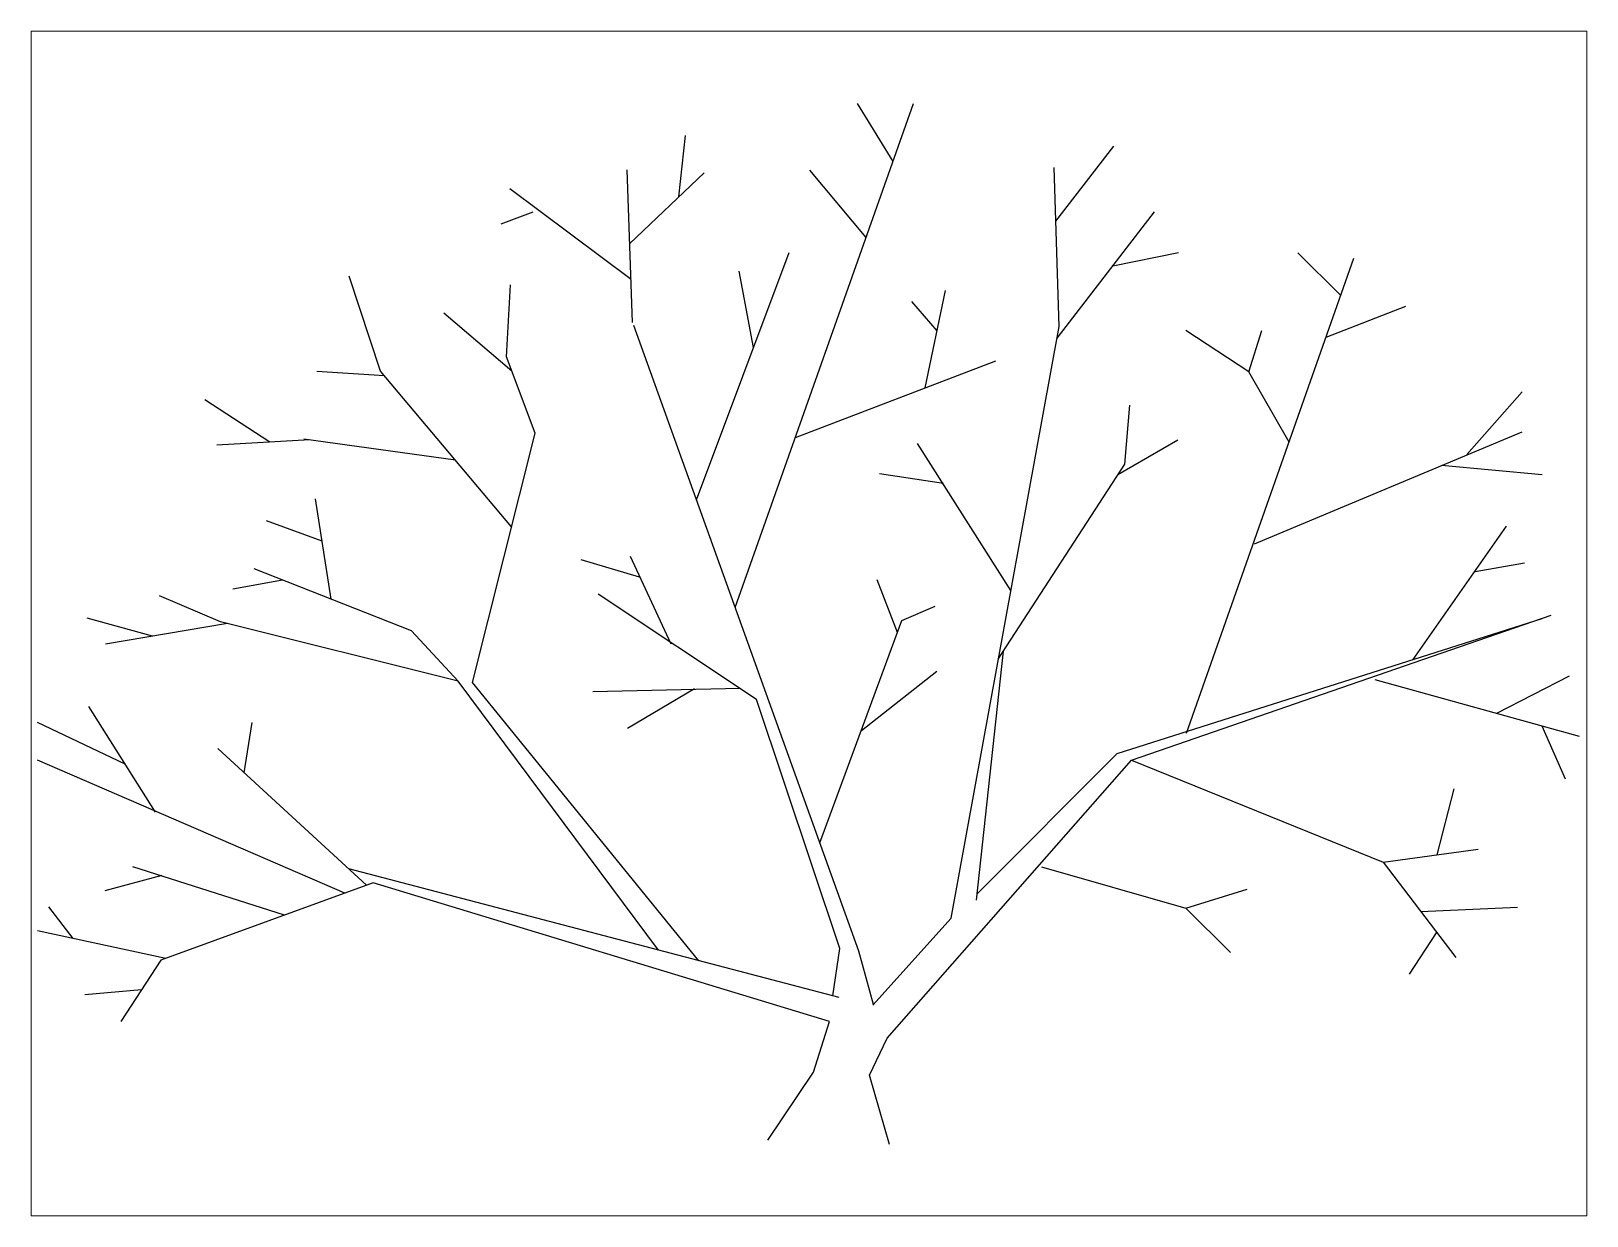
# Paper-space layout 'Layout1' of a CAD drawing. Header units: millimetres. Extents: x 1.05 to 9.45, y 0.8 to 7.2.
# The model-space entities are those that its viewports show. They can reach past a viewport. Long polylines and large blocks are cut down to what shows.
import ezdxf

# ---------------------------------------------------------------- set-up
doc = ezdxf.new("R2010")
doc.units = ezdxf.units.MM
doc.header["$MEASUREMENT"] = 0

# ---------------------------------------------------------------- blocks, each defined once
blk = doc.blocks.new('M_SITE2D_ELEV_SHRUBS_Shrub 1')
at = {"color": 0, "linetype": 'ByBlock'}
for p, q in [((-80.1525, 515.649), (91.098, 1000)), ((71.427, 944.361), (37.2795, 1000)), ((-134.1945, 910.263), (-128.022, 969.177)), ((227.6385, 886.754), (283.3095, 958.922)), ((-178.689, 789.548), (-184.0545, 936.313)), ((-181.461, 865.377), (-109.9695, 933.268)), ((45.51, 871.061), (-8.364, 935.911)), ((230.934, 785.741), (225.954, 938.411)), ((-180.1935, 830.692), (-296.736, 917.968)), ((-274.6215, 895.433), (-305.1135, 883.85)), ((228.8565, 774.374), (322.5375, 895.939)), ((-117.3405, 619.019), (-28.446, 856.815)), ((282.402, 843.858), (345.408, 856.882)), ((501.3645, 815.511), (460.143, 856.367)), ((-62.6175, 765.406), (-76.4025, 838.723)), ((353.0505, 394.891), (513.963, 851.239)), ((-420.9315, 742.884), (-450.9825, 834.212)), ((-299.9235, 756.447), (-295.869, 825.766)), ((113.76, 781.694), (89.511, 809.724)), ((102.3, 726.896), (121.7955, 820.124)), ((-294.744, 742.676), (-359.868, 798.638)), ((487.254, 775.496), (563.937, 805.089)), ((38.598, 185.561), (-177.624, 786.587)), ((127.077, 217.417), (230.934, 785.741)), ((413.1225, 742.1), (352.5045, 782.014)), ((413.1225, 742.1), (425.5455, 782.014)), ((-272.4195, 683.309), (-299.9235, 756.447)), ((-22.3395, 679.162), (170.088, 752.856)), ((-416.976, 738.189), (-481.944, 742.366)), ((-294.9285, 593.32), (-420.9315, 742.884)), ((451.629, 674.461), (413.1225, 742.1)), ((622.389, 662.602), (675.42, 723.045)), ((-527.2065, 674.618), (-589.3275, 715.353)), ((293.91, 653.557), (298.8675, 710.05)), ((-488.604, 676.793), (-577.7955, 671.767)), ((-348.81, 657.277), (-494.427, 677.606)), ((-332.3655, 443.656), (-272.4195, 683.309)), ((184.5735, 532.052), (94.9665, 673.358)), ((287.3925, 643.496), (344.817, 676.895)), ((418.488, 576.989), (675.42, 684.587)), ((119.8155, 634.744), (58.5075, 644.155)), ((172.425, 466.029), (293.91, 653.557)), ((598.002, 652.363), (694.641, 643.565)), ((-468.1815, 523.685), (-483.177, 620.179)), ((-476.8455, 579.438), (-530.34, 598.942)), ((570.948, 465.916), (660.5745, 593.935)), ((-391.1295, 493.262), (-542.2005, 552.911)), ((-171.9465, 544.753), (-227.9715, 561.52)), ((-141.7605, 480.463), (-180.6675, 564.628)), ((630.321, 550.384), (677.7315, 558.695)), ((-514.8555, 542.115), (-562.458, 533.474)), ((75.6855, 491.742), (56.241, 542.232)), ((-574.3845, 501.955), (-632.8755, 526.969)), ((-59.7285, 427.447), (-211.818, 528.544)), ((79.941, 503.291), (111.9165, 516.955)), ((300.441, 369.072), (703.5, 508.322)), ((-639.6855, 488.177), (-702.531, 505.574)), ((-567.798, 500.314), (-684.867, 480.548)), ((-346.0695, 445.075), (-574.3845, 501.955)), ((-391.1295, 493.262), (-346.0695, 445.075)), ((1.1925, 289.536), (79.941, 503.291)), ((286.671, 375.496), (694.551, 505.23)), ((151.665, 234.695), (177.432, 473.756)), ((40.953, 397.46), (113.5365, 454.43)), ((651.1935, 414.13), (721.0965, 449.977)), ((-153.978, 186.626), (-346.0695, 445.075)), ((-115.26, 176.455), (-332.3655, 443.656)), ((-75.357, 437.835), (-217.038, 434.824)), ((-119.283, 437.755), (-183.6915, 399.559)), ((533.9625, 446.717), (730.329, 392.133)), ((-636.6945, 319.27), (-700.8615, 420.609)), ((20.1915, 188.013), (-59.7285, 427.447)), ((-665.8125, 365.257), (-750, 405.124)), ((-551.613, 356.757), (-543.873, 405.422)), ((694.392, 402.122), (716.76, 351.142)), ((-434.0685, 249.029), (-577.1385, 380.151)), ((152.349, 241.048), (286.671, 375.496)), ((-455.0805, 241.361), (-750, 369.23)), ((65.793, 101.96), (300.441, 369.072)), ((300.441, 369.072), (541.902, 271.228)), ((593.886, 278.198), (610.2195, 341.485)), ((541.902, 271.228), (633.12, 283.458)), ((541.902, 271.228), (611.658, 179.5)), ((-630.7155, 258.246), (-685.4325, 243.599)), ((-513.075, 220.197), (-658.524, 266.674)), ((19.638, 141.016), (-451.1655, 264.699)), ((213.852, 266.464), (352.5285, 226.953)), ((-427.8705, 251.291), (-631.614, 176.939)), ((10.3695, 117.969), (-427.8705, 251.291)), ((352.5285, 226.953), (411.552, 245.298)), ((-716.013, 197.808), (-739.2525, 228.216)), ((352.5285, 226.953), (395.454, 184.146)), ((578.1255, 223.594), (670.9305, 227.824)), ((52.0725, 133.61), (127.077, 217.417)), ((-627.036, 178.609), (-750, 205.141)), ((592.8735, 203.116), (566.8545, 163.582)), ((13.617, 142.598), (20.1915, 188.013)), ((52.671, 134.214), (38.598, 185.561)), ((-631.614, 176.939), (-670.056, 117.969)), ((-650.2425, 148.364), (-704.6535, 143.608)), ((-5.007, 69.256), (10.3695, 117.969)), ((48.7635, 66.422), (65.793, 101.96)), ((-48.9105, 4.043), (-5.007, 69.256)), ((68.0325, 0), (48.7635, 66.422))]:
    blk.add_line(p, q, dxfattribs=at)

msp = doc.modelspace()

# ---------------------------------------------------------------- block references
msp.add_blockref('M_SITE2D_ELEV_SHRUBS_Shrub 1', (8900, 17400))

psp = doc.layouts.get("Layout1")

# ---------------------------------------------------------------- viewports
at = {"layer": '0'}
psp.add_viewport(center=(5.25, 4), size=(8.4, 6.4), view_center_point=(8890.6861, 17900.3724), view_height=1138.225857, dxfattribs=at)

doc.saveas('drawing.dxf')
